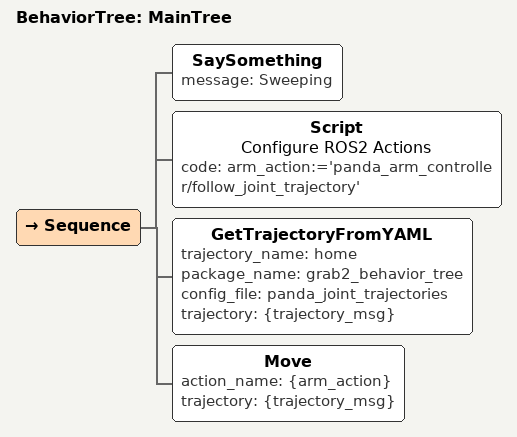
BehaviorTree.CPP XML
<?xml version="1.0" encoding="UTF-8"?>
<root BTCPP_format="4">
  <BehaviorTree ID="MainTree">
      <Sequence>
        <SaySomething message="Sweeping"/>
        <Script name="Configure ROS2 Actions" code="arm_action:='panda_arm_controller/follow_joint_trajectory'"/>

        <GetTrajectoryFromYAML trajectory_name="home" package_name="grab2_behavior_tree" config_file="panda_joint_trajectories" trajectory="{trajectory_msg}"/>
        <Move action_name="{arm_action}" trajectory="{trajectory_msg}"/>
      </Sequence>
  </BehaviorTree>
</root>
